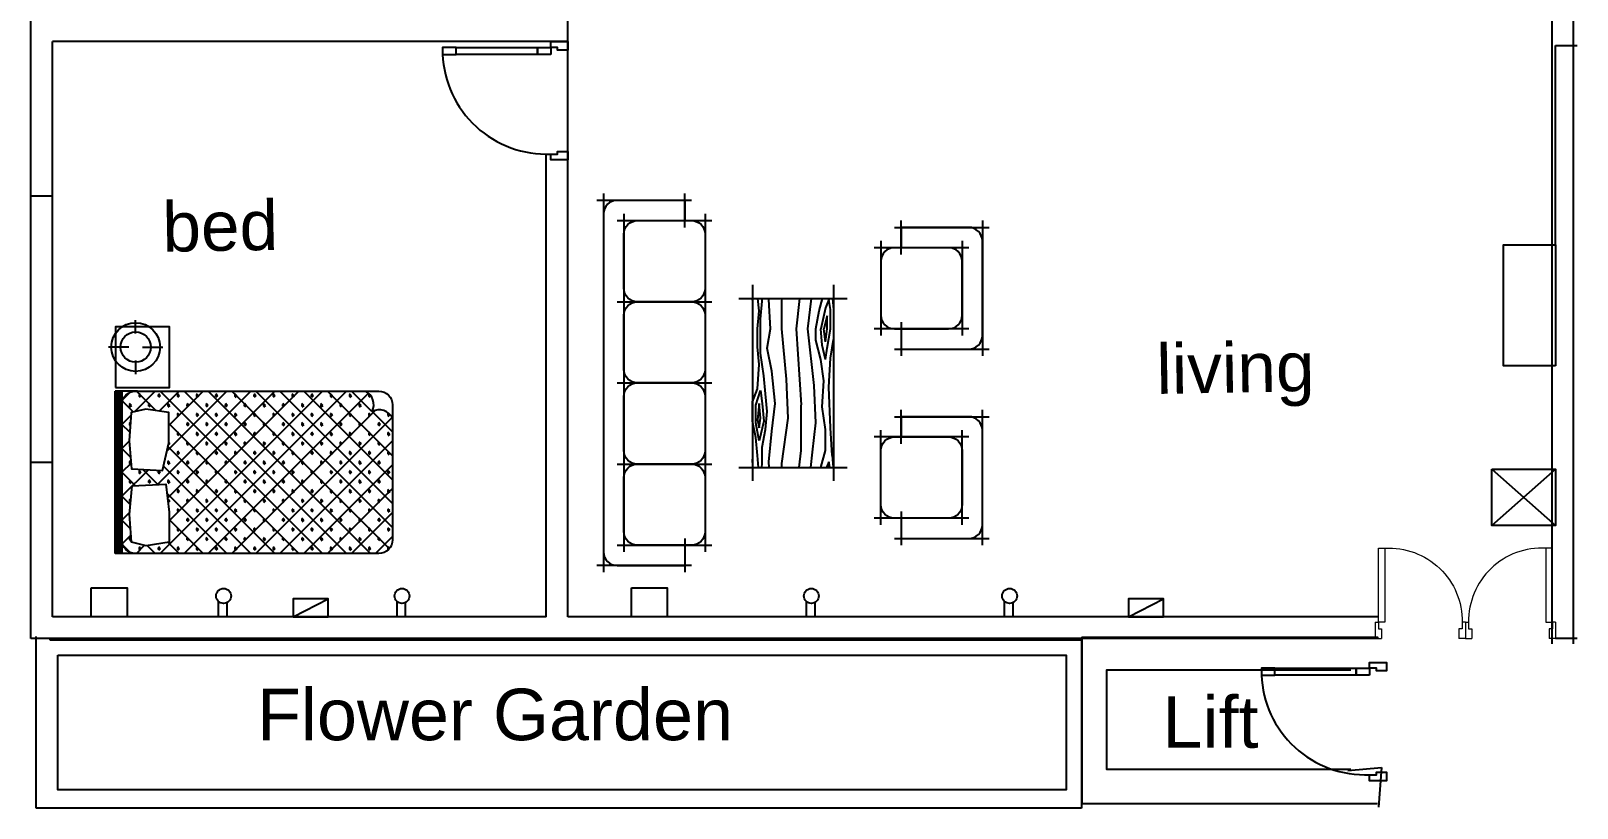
# Model space of a CAD drawing. Header units: inches. Extents: x 102 to 1923, y 81 to 561.
# Drawn here: x 102.2 to 462.2, y 87 to 268.1 of the extents above; entities that cross this region are included whole.
import ezdxf

# ---------------------------------------------------------------- set-up
doc = ezdxf.new("R2010")
doc.units = ezdxf.units.IN
doc.header["$MEASUREMENT"] = 0
for name, color, linetype in [('A-Door', 150, 'Continuous'), ('NOI THAT', 42, 'Continuous'), ('NOITHAT', 21, 'Continuous'), ('NT', 1, 'Continuous'), ('VATDUNG', 9, 'Continuous')]:
    doc.layers.add(name, color=color, linetype=linetype)
doc.layers.add('Plugin_AR', color=250, linetype='Continuous', lineweight=5)
doc.styles.get("Standard").update_dxf_attribs({"font": 'arial.ttf'})

# ---------------------------------------------------------------- blocks, each defined once
blk = doc.blocks.new('DOOR_28')
at = {"layer": 'Plugin_AR'}
for p, q in [((-11278.69, 15409.44), (-11278.69, 15407.44)), ((-11255.69, 15409.44), (-11278.69, 15409.44)), ((-11255.69, 15410.44), (-11250.69, 15410.44)), ((-11255.69, 15410.44), (-11255.69, 15409.44)), ((-11255.69, 15407.44), (-11255.69, 15409.44)), ((-11255.69, 15409.44), (-11253.69, 15409.44)), ((-11253.69, 15409.44), (-11253.69, 15408.44)), ((-11253.69, 15408.44), (-11250.69, 15408.44)), ((-11250.69, 15410.44), (-11250.69, 15408.44)), ((-11278.69, 15407.44), (-11255.69, 15407.44)), ((-11253.69, 15384.44), (-11250.69, 15384.44)), ((-11253.69, 15383.44), (-11253.69, 15384.44)), ((-11250.69, 15382.44), (-11250.69, 15384.44)), ((-11255.69, 15382.44), (-11255.69, 15383.44)), ((-11255.69, 15383.44), (-11253.69, 15383.44)), ((-11255.69, 15382.44), (-11250.69, 15382.44))]:
    blk.add_line(p, q, dxfattribs=at)
blk.add_arc((-11256.06, 15406.11), 22.67, 176.6172, 270.945, dxfattribs=at)
blk = doc.blocks.new('*X2')
at = {"color": 0}
for p, q in [((35733, 24225), (35725, 24142)), ((35748, 24144), (35760, 24216)), ((35748, 24000), (35748, 24144)), ((35760, 24216), (35784, 24156)), ((35784, 24156), (35820, 24000)), ((35832, 24132), (35806, 24225)), ((35856, 24000), (35832, 24132)), ((35916, 24000), (35888, 24225)), ((36000, 24000), (35973, 24225)), ((36108, 24204), (36105, 24225)), ((36108, 24000), (36108, 24204)), ((36192, 24000), (36204, 24216)), ((36204, 24216), (36203, 24225)), ((36252, 24204), (36252, 24225)), ((36264, 24072), (36252, 24204)), ((36276, 24132), (36285, 24225)), ((36288, 24000), (36276, 24132)), ((36325, 24211), (36324, 24225)), ((35772, 24000), (35772, 24096)), ((35772, 24096), (35796, 24000)), ((36264, 24000), (36264, 24072)), ((35748, 23784), (35725, 23922)), ((35772, 23856), (35748, 24000)), ((35784, 23904), (35772, 24000)), ((35784, 23904), (35796, 24000)), ((35808, 23880), (35820, 24000)), ((35820, 23772), (35856, 23916)), ((35856, 23916), (35856, 24000)), ((35868, 23580), (35916, 24000)), ((35963, 23437), (35999, 24001)), ((36072, 23628), (36108, 24000)), ((36216, 23856), (36192, 24000)), ((36264, 23820), (36264, 24000)), ((36288, 23868), (36288, 24000)), ((35760, 23568), (35748, 23784)), ((35784, 23772), (35772, 23856)), ((35784, 23772), (35808, 23880)), ((36180, 23688), (36216, 23856)), ((36240, 23652), (36264, 23820)), ((36276, 23736), (36288, 23868)), ((35796, 23616), (35820, 23772)), ((36156, 23448), (36180, 23688)), ((36288, 23556), (36276, 23736)), ((35748, 23268), (35760, 23568)), ((35808, 23424), (35796, 23616)), ((35856, 23304), (35868, 23580)), ((36060, 23340), (36072, 23628)), ((36228, 23520), (36240, 23652)), ((36324, 23460), (36288, 23556)), ((35964, 23100), (35964, 23436)), ((36180, 23244), (36156, 23448)), ((36216, 23388), (36228, 23520)), ((36252, 23448), (36240, 23316)), ((36264, 23544), (36252, 23448)), ((36300, 23436), (36264, 23544)), ((36264, 23340), (36276, 23448)), ((36276, 23448), (36288, 23328)), ((36300, 23304), (36300, 23436)), ((36324, 23316), (36324, 23460)), ((35784, 23256), (35808, 23424)), ((36108, 23004), (36060, 23340)), ((36228, 23256), (36216, 23388)), ((36276, 23268), (36264, 23340)), ((36288, 23328), (36276, 23268)), ((35736, 23064), (35748, 23268)), ((35784, 23100), (35784, 23256)), ((35880, 23088), (35856, 23304)), ((36204, 23016), (36180, 23244)), ((36252, 23124), (36228, 23256)), ((36240, 23316), (36276, 23172)), ((36276, 23172), (36300, 23304)), ((36300, 23196), (36324, 23316)), ((35820, 22975), (35784, 23100)), ((35979, 22975), (35964, 23100)), ((36252, 23004), (36252, 23124)), ((36288, 23064), (36300, 23196)), ((35736, 23064), (35728, 22975)), ((35753, 22975), (35760, 23016)), ((35760, 23016), (35776, 22975)), ((35894, 22975), (35880, 23088)), ((36108, 22975), (36108, 23004)), ((36202, 22975), (36204, 23016)), ((36255, 22975), (36252, 23004)), ((36280, 22975), (36288, 23064)), ((36324, 23028), (36325, 23036)), ((36325, 23011), (36324, 23028))]:
    blk.add_line(p, q, dxfattribs=at)
blk = doc.blocks.new('A$C73B84ABE')
at = {"layer": 'VATDUNG'}
for points in [[(50, 2200), (50, 2900)], [(2750, 2200), (2750, 2900)], [(0, 2850), (2800, 2850)], [(200, 2750), (200, 2050)], [(800, 2750), (800, 2050)], [(1400, 2750), (1400, 2050)], [(1400, 2750), (1400, 2050)], [(2000, 2750), (2000, 2050)], [(2000, 2750), (2000, 2050)], [(2600, 2750), (2600, 2050)], [(150, 2700), (850, 2700)], [(750, 2700), (1450, 2700)], [(1350, 2700), (2050, 2700)], [(1950, 2700), (2650, 2700)], [(2550, 2700), (2650, 2700)], [(250, 2250), (0, 2250)], [(50, 2250), (200, 2250)], [(2550, 2250), (2800, 2250)], [(2600, 2250), (2750, 2250)], [(150, 2100), (850, 2100)], [(750, 2100), (1450, 2100)], [(1350, 2100), (2050, 2100)], [(1950, 2100), (2650, 2100)], [(775, 1850), (775, 1050)], [(2025, 1850), (2025, 1050)], [(675, 1750), (2125, 1750)], [(675, 1150), (2125, 1150)], [(400, 150), (400, 850)], [(1000, 150), (1000, 850)], [(1800, 150), (1800, 850)], [(2400, 150), (2400, 850)], [(250, 700), (250, 0)], [(350, 800), (1050, 800)], [(1150, 700), (1150, 0)], [(1650, 700), (1650, 0)], [(2450, 800), (1750, 800)], [(2550, 700), (2550, 0)], [(450, 650), (200, 650)], [(250, 650), (400, 650)], [(950, 650), (1200, 650)], [(1000, 650), (1150, 650)], [(1850, 650), (1600, 650)], [(1650, 650), (1800, 650)], [(2350, 650), (2600, 650)], [(2400, 650), (2550, 650)], [(350, 200), (1050, 200)], [(2450, 200), (1750, 200)], [(200, 50), (1200, 50)], [(2600, 50), (1600, 50)]]:
    blk.add_lwpolyline(points, dxfattribs=at)
for points in [[(50, 2250), (50, 2750, -0.414214), (150, 2850), (2650, 2850, -0.414214), (2750, 2750), (2750, 2250, -0.506261)], [(1150, 650), (1150, 150, -0.414214), (1050, 50), (350, 50, -0.414214), (250, 150), (250, 650)], [(2550, 650), (2550, 150, -0.414214), (2450, 50), (1750, 50, -0.414214), (1650, 150), (1650, 650)]]:
    blk.add_lwpolyline(points, format="xyb", dxfattribs=at)
for points in [[(200, 2600), (200, 2200, 0.414214), (300, 2100), (700, 2100, 0.414214), (800, 2200), (800, 2600, 0.414214), (700, 2700), (300, 2700, 0.414214)], [(800, 2600), (800, 2200, 0.414214), (900, 2100), (1300, 2100, 0.414214), (1400, 2200), (1400, 2600, 0.414214), (1300, 2700), (900, 2700, 0.414214)], [(1400, 2600), (1400, 2200, 0.414214), (1500, 2100), (1900, 2100, 0.414214), (2000, 2200), (2000, 2600, 0.414214), (1900, 2700), (1500, 2700, 0.414214)], [(2000, 2600), (2000, 2200, 0.414214), (2100, 2100), (2500, 2100, 0.414214), (2600, 2200), (2600, 2600, 0.414214), (2500, 2700), (2100, 2700, 0.414214)], [(400, 300), (400, 700, -0.414214), (500, 800), (900, 800, -0.414214), (1000, 700), (1000, 300, -0.414214), (900, 200), (500, 200, -0.414214)], [(2400, 300), (2400, 700, 0.414214), (2300, 800), (1900, 800, 0.414214), (1800, 700), (1800, 300, 0.414214), (1900, 200), (2300, 200, 0.414214)]]:
    blk.add_lwpolyline(points, format="xyb", close=True, dxfattribs=at)
at = {"layer": 'VATDUNG', "rotation": 90}
blk.add_blockref('*X2', (25000, -34575), dxfattribs=at)
blk = doc.blocks.new('*X8')
at = {"color": 0}
for p, q in [((-424, 0), (-424, 0)), ((-424, 0), (-424, 0)), ((-141, 0), (-141, 0)), ((-495, -71), (-508, -57)), ((-495, -71), (-495, -52)), ((-495, -71), (-482, -57)), ((-363, -61), (-367, -57)), ((-354, -60), (-354, -52)), ((-342, -59), (-340, -57)), ((-283, 0), (-283, 0)), ((-283, 0), (-283, 0)), ((-218, -65), (-225, -57)), ((-212, -66), (-212, -52)), ((-208, -66), (-199, -57)), ((-71, -71), (-84, -57)), ((-71, -71), (-71, -52)), ((-71, -71), (-57, -57)), ((68, -68), (57, -57)), ((71, -68), (71, -52)), ((74, -68), (84, -57)), ((212, -55), (212, -52)), ((283, 0), (283, 0)), ((344, -61), (340, -57)), ((354, -62), (354, -52)), ((362, -63), (367, -57)), ((424, 0), (424, 0)), ((495, -71), (482, -57)), ((495, -71), (495, -52)), ((495, -71), (508, -57)), ((-566, -141), (-579, -128)), ((-566, -141), (-566, -123)), ((-566, -141), (-552, -128)), ((-71, -212), (-84, -199)), ((-71, -212), (-71, -193)), ((-71, -212), (-57, -199)), ((0, -141), (-13, -128)), ((0, -141), (0, -123)), ((0, -141), (13, -128)), ((495, -212), (482, -199)), ((495, -212), (495, -193)), ((495, -212), (508, -199)), ((566, -141), (552, -128)), ((566, -141), (566, -123)), ((566, -141), (579, -128)), ((-566, -283), (-579, -270)), ((-566, -283), (-566, -264)), ((-566, -283), (-552, -270)), ((-212, -354), (-224, -342)), ((-212, -354), (-212, -340)), ((-212, -354), (-199, -340)), ((-71, -354), (-84, -340)), ((-71, -354), (-71, -335)), ((-71, -354), (-57, -340)), ((0, -283), (-13, -270)), ((0, -283), (0, -264)), ((0, -283), (13, -270)), ((71, -354), (57, -340)), ((71, -354), (71, -335)), ((71, -354), (84, -340)), ((212, -354), (200, -342)), ((495, -354), (482, -340)), ((495, -354), (495, -335)), ((495, -354), (508, -340)), ((566, -283), (552, -270)), ((566, -283), (566, -264)), ((566, -283), (579, -270)), ((-566, -424), (-579, -411)), ((-566, -424), (-566, -406)), ((-566, -424), (-552, -411)), ((-495, -354), (-499, -350)), ((-495, -354), (-495, -350)), ((-495, -354), (-491, -350)), ((-424, -424), (-438, -411)), ((-424, -424), (-424, -406)), ((-424, -424), (-411, -411)), ((-354, -354), (-358, -350)), ((-354, -354), (-354, -350)), ((-354, -354), (-350, -350)), ((-283, -424), (-296, -411)), ((-283, -424), (-283, -406)), ((-283, -424), (-270, -411)), ((-141, -424), (-155, -411)), ((-141, -424), (-141, -406)), ((-141, -424), (-128, -411)), ((0, -424), (-13, -411)), ((0, -424), (0, -406)), ((0, -424), (13, -411)), ((141, -424), (128, -411)), ((141, -424), (141, -406)), ((141, -424), (155, -411)), ((212, -354), (212, -344)), ((212, -354), (220, -346)), ((283, -424), (270, -411)), ((283, -424), (283, -406)), ((283, -424), (296, -411)), ((354, -354), (346, -346)), ((354, -354), (354, -346)), ((354, -354), (361, -346)), ((424, -424), (411, -411)), ((424, -424), (424, -406)), ((424, -424), (438, -411)), ((566, -424), (552, -411)), ((566, -424), (566, -406)), ((566, -424), (579, -411)), ((-566, -566), (-579, -552)), ((-566, -566), (-566, -547)), ((-566, -566), (-552, -552)), ((-495, -495), (-508, -482)), ((-495, -495), (-495, -476)), ((-495, -495), (-482, -482)), ((-424, -566), (-438, -552)), ((-424, -566), (-424, -547)), ((-424, -566), (-411, -552)), ((-354, -495), (-367, -482)), ((-354, -495), (-354, -476)), ((-354, -495), (-340, -482)), ((-283, -566), (-296, -552)), ((-283, -566), (-283, -547)), ((-283, -566), (-270, -552)), ((-212, -495), (-225, -482)), ((-212, -495), (-212, -476)), ((-212, -495), (-199, -482)), ((-141, -566), (-155, -552)), ((-141, -566), (-141, -547)), ((-141, -566), (-128, -552)), ((-71, -495), (-84, -482)), ((-71, -495), (-71, -476)), ((-71, -495), (-57, -482)), ((0, -566), (-13, -552)), ((0, -566), (0, -547)), ((0, -566), (13, -552)), ((71, -495), (57, -482)), ((71, -495), (71, -476)), ((71, -495), (84, -482)), ((141, -566), (128, -552)), ((141, -566), (141, -547)), ((141, -566), (155, -552)), ((212, -495), (199, -482)), ((212, -495), (212, -476)), ((212, -495), (225, -482)), ((283, -566), (270, -552)), ((283, -566), (283, -547)), ((283, -566), (296, -552)), ((354, -495), (340, -482)), ((354, -495), (354, -476)), ((354, -495), (367, -482)), ((424, -566), (411, -552)), ((424, -566), (424, -547)), ((424, -566), (438, -552)), ((495, -495), (482, -482)), ((495, -495), (495, -476)), ((495, -495), (508, -482)), ((566, -566), (552, -552)), ((566, -566), (566, -547)), ((566, -566), (579, -552)), ((-495, -636), (-508, -623)), ((-495, -636), (-495, -618)), ((-495, -636), (-482, -623)), ((-354, -636), (-367, -623)), ((-354, -636), (-354, -618)), ((-354, -636), (-340, -623)), ((-212, -636), (-225, -623)), ((-212, -636), (-212, -618)), ((-212, -636), (-199, -623)), ((-71, -636), (-84, -623)), ((-71, -636), (-71, -618)), ((-71, -636), (-57, -623)), ((71, -636), (57, -623)), ((71, -636), (71, -618)), ((71, -636), (84, -623)), ((212, -636), (199, -623)), ((212, -636), (212, -618)), ((212, -636), (225, -623)), ((354, -636), (340, -623)), ((354, -636), (354, -618)), ((354, -636), (367, -623)), ((495, -636), (482, -623)), ((495, -636), (495, -618)), ((495, -636), (508, -623)), ((-566, -707), (-579, -694)), ((-566, -707), (-566, -688)), ((-566, -707), (-552, -694)), ((-495, -778), (-508, -765)), ((-495, -778), (-495, -759)), ((-495, -778), (-482, -765)), ((-424, -707), (-438, -694)), ((-424, -707), (-424, -688)), ((-424, -707), (-411, -694)), ((-354, -778), (-367, -765)), ((-354, -778), (-354, -759)), ((-354, -778), (-340, -765)), ((-283, -707), (-296, -694)), ((-283, -707), (-283, -688)), ((-283, -707), (-270, -694)), ((-212, -778), (-225, -765)), ((-212, -778), (-212, -759)), ((-212, -778), (-199, -765)), ((-141, -707), (-155, -694)), ((-141, -707), (-141, -688)), ((-141, -707), (-128, -694)), ((-71, -778), (-84, -765)), ((-71, -778), (-71, -759)), ((-71, -778), (-57, -765)), ((0, -707), (-13, -694)), ((0, -707), (0, -688)), ((0, -707), (13, -694)), ((71, -778), (57, -765)), ((71, -778), (71, -759)), ((71, -778), (84, -765)), ((141, -707), (128, -694)), ((141, -707), (141, -688)), ((141, -707), (155, -694)), ((212, -778), (199, -765)), ((212, -778), (212, -759)), ((212, -778), (225, -765)), ((283, -707), (270, -694)), ((283, -707), (283, -688)), ((283, -707), (296, -694)), ((354, -778), (340, -765)), ((354, -778), (354, -759)), ((354, -778), (367, -765)), ((424, -707), (411, -694)), ((424, -707), (424, -688)), ((424, -707), (438, -694)), ((495, -778), (482, -765)), ((495, -778), (495, -759)), ((495, -778), (508, -765)), ((566, -707), (552, -694)), ((566, -707), (566, -688)), ((566, -707), (579, -694)), ((-566, -849), (-579, -835)), ((-566, -849), (-566, -830)), ((-566, -849), (-552, -835)), ((-495, -919), (-508, -906)), ((-495, -919), (-495, -900)), ((-495, -919), (-482, -906)), ((-424, -849), (-438, -835)), ((-424, -849), (-424, -830)), ((-424, -849), (-411, -835)), ((-354, -919), (-367, -906)), ((-354, -919), (-354, -900)), ((-354, -919), (-340, -906)), ((-283, -849), (-296, -835)), ((-283, -849), (-283, -830)), ((-283, -849), (-270, -835)), ((-212, -919), (-225, -906)), ((-212, -919), (-212, -900)), ((-212, -919), (-199, -906)), ((-141, -849), (-155, -835)), ((-141, -849), (-141, -830)), ((-141, -849), (-128, -835)), ((-71, -919), (-84, -906)), ((-71, -919), (-71, -900)), ((-71, -919), (-57, -906)), ((0, -849), (-13, -835)), ((0, -849), (0, -830)), ((0, -849), (13, -835)), ((71, -919), (57, -906)), ((71, -919), (71, -900)), ((71, -919), (84, -906)), ((141, -849), (128, -835)), ((141, -849), (141, -830)), ((141, -849), (155, -835)), ((212, -919), (199, -906)), ((212, -919), (212, -900)), ((212, -919), (225, -906)), ((283, -849), (270, -835)), ((283, -849), (283, -830)), ((283, -849), (296, -835)), ((354, -919), (340, -906)), ((354, -919), (354, -900)), ((354, -919), (367, -906)), ((424, -849), (411, -835)), ((424, -849), (424, -830)), ((424, -849), (438, -835)), ((495, -919), (482, -906)), ((495, -919), (495, -900)), ((495, -919), (508, -906)), ((566, -849), (552, -835)), ((566, -849), (566, -830)), ((566, -849), (579, -835)), ((-566, -990), (-579, -977)), ((-566, -990), (-566, -971)), ((-566, -990), (-552, -977)), ((-424, -990), (-438, -977)), ((-424, -990), (-424, -971)), ((-424, -990), (-411, -977)), ((-283, -990), (-296, -977)), ((-283, -990), (-283, -971)), ((-283, -990), (-270, -977)), ((-141, -990), (-155, -977)), ((-141, -990), (-141, -971)), ((-141, -990), (-128, -977)), ((0, -990), (-13, -977)), ((0, -990), (0, -971)), ((0, -990), (13, -977)), ((141, -990), (128, -977)), ((141, -990), (141, -971)), ((141, -990), (155, -977)), ((283, -990), (270, -977)), ((283, -990), (283, -971)), ((283, -990), (296, -977)), ((424, -990), (411, -977)), ((424, -990), (424, -971)), ((424, -990), (438, -977)), ((566, -990), (552, -977)), ((566, -990), (566, -971)), ((566, -990), (579, -977)), ((-566, -1131), (-579, -1118)), ((-566, -1131), (-566, -1113)), ((-566, -1131), (-552, -1118)), ((-495, -1061), (-508, -1047)), ((-495, -1061), (-495, -1042)), ((-495, -1061), (-482, -1047)), ((-424, -1131), (-438, -1118)), ((-424, -1131), (-424, -1113)), ((-424, -1131), (-411, -1118)), ((-354, -1061), (-367, -1047)), ((-354, -1061), (-354, -1042)), ((-354, -1061), (-340, -1047)), ((-283, -1131), (-296, -1118)), ((-283, -1131), (-283, -1113)), ((-283, -1131), (-270, -1118)), ((-212, -1061), (-225, -1047)), ((-212, -1061), (-212, -1042)), ((-212, -1061), (-199, -1047)), ((-141, -1131), (-155, -1118)), ((-141, -1131), (-141, -1113)), ((-141, -1131), (-128, -1118)), ((-71, -1061), (-84, -1047)), ((-71, -1061), (-71, -1042)), ((-71, -1061), (-57, -1047)), ((0, -1131), (-13, -1118)), ((0, -1131), (0, -1113)), ((0, -1131), (13, -1118)), ((71, -1061), (57, -1047)), ((71, -1061), (71, -1042)), ((71, -1061), (84, -1047)), ((141, -1131), (128, -1118)), ((141, -1131), (141, -1113)), ((141, -1131), (155, -1118)), ((212, -1061), (199, -1047)), ((212, -1061), (212, -1042)), ((212, -1061), (225, -1047)), ((283, -1131), (270, -1118)), ((283, -1131), (283, -1113)), ((283, -1131), (296, -1118)), ((354, -1061), (340, -1047)), ((354, -1061), (354, -1042)), ((354, -1061), (367, -1047)), ((424, -1131), (411, -1118)), ((424, -1131), (424, -1113)), ((424, -1131), (438, -1118)), ((495, -1061), (482, -1047)), ((495, -1061), (495, -1042)), ((495, -1061), (508, -1047)), ((566, -1131), (552, -1118)), ((566, -1131), (566, -1113)), ((566, -1131), (579, -1118)), ((-566, -1273), (-566, -1254)), ((-495, -1202), (-508, -1189)), ((-495, -1202), (-495, -1183)), ((-495, -1202), (-482, -1189)), ((-424, -1273), (-424, -1254)), ((-354, -1202), (-367, -1189)), ((-354, -1202), (-354, -1183)), ((-354, -1202), (-340, -1189)), ((-283, -1273), (-283, -1254)), ((-212, -1202), (-225, -1189)), ((-212, -1202), (-212, -1183)), ((-212, -1202), (-199, -1189)), ((-141, -1273), (-141, -1254)), ((-71, -1202), (-84, -1189)), ((-71, -1202), (-71, -1183)), ((-71, -1202), (-57, -1189)), ((0, -1273), (0, -1254)), ((71, -1202), (57, -1189)), ((71, -1202), (71, -1183)), ((71, -1202), (84, -1189)), ((141, -1273), (141, -1254)), ((212, -1202), (199, -1189)), ((212, -1202), (212, -1183)), ((212, -1202), (225, -1189)), ((283, -1273), (283, -1254)), ((354, -1202), (340, -1189)), ((354, -1202), (354, -1183)), ((354, -1202), (367, -1189)), ((424, -1273), (424, -1254)), ((495, -1202), (482, -1189)), ((495, -1202), (495, -1183)), ((495, -1202), (508, -1189)), ((566, -1273), (566, -1254)), ((-566, -1273), (-579, -1260)), ((-566, -1273), (-552, -1260)), ((-495, -1344), (-508, -1330)), ((-495, -1344), (-495, -1325)), ((-495, -1344), (-482, -1330)), ((-424, -1273), (-438, -1260)), ((-424, -1273), (-411, -1260)), ((-354, -1344), (-367, -1330)), ((-354, -1344), (-354, -1325)), ((-354, -1344), (-340, -1330)), ((-283, -1273), (-296, -1260)), ((-283, -1273), (-270, -1260)), ((-212, -1344), (-225, -1330)), ((-212, -1344), (-212, -1325)), ((-212, -1344), (-199, -1330)), ((-141, -1273), (-155, -1260)), ((-141, -1273), (-128, -1260)), ((-71, -1344), (-84, -1330)), ((-71, -1344), (-71, -1325)), ((-71, -1344), (-57, -1330)), ((0, -1273), (-13, -1260)), ((0, -1273), (13, -1260)), ((71, -1344), (57, -1330)), ((71, -1344), (71, -1325)), ((71, -1344), (84, -1330)), ((141, -1273), (128, -1260)), ((141, -1273), (155, -1260)), ((212, -1344), (199, -1330)), ((212, -1344), (212, -1325)), ((212, -1344), (225, -1330)), ((283, -1273), (270, -1260)), ((283, -1273), (296, -1260)), ((354, -1344), (340, -1330)), ((354, -1344), (354, -1325)), ((354, -1344), (367, -1330)), ((424, -1273), (411, -1260)), ((424, -1273), (438, -1260)), ((495, -1344), (482, -1330)), ((495, -1344), (495, -1325)), ((495, -1344), (508, -1330)), ((566, -1273), (552, -1260)), ((566, -1273), (579, -1260)), ((-566, -1414), (-579, -1401)), ((-566, -1414), (-566, -1395)), ((-566, -1414), (-552, -1401)), ((-495, -1485), (-508, -1472)), ((-495, -1485), (-495, -1466)), ((-495, -1485), (-482, -1472)), ((-424, -1414), (-438, -1401)), ((-424, -1414), (-424, -1395)), ((-424, -1414), (-411, -1401)), ((-354, -1485), (-367, -1472)), ((-354, -1485), (-354, -1466)), ((-354, -1485), (-340, -1472)), ((-283, -1414), (-296, -1401)), ((-283, -1414), (-283, -1395)), ((-283, -1414), (-270, -1401)), ((-212, -1485), (-225, -1472)), ((-212, -1485), (-212, -1466)), ((-212, -1485), (-199, -1472)), ((-141, -1414), (-155, -1401)), ((-141, -1414), (-141, -1395)), ((-141, -1414), (-128, -1401)), ((-71, -1485), (-84, -1472)), ((-71, -1485), (-71, -1466)), ((-71, -1485), (-57, -1472)), ((0, -1414), (-13, -1401)), ((0, -1414), (0, -1395)), ((0, -1414), (13, -1401)), ((71, -1485), (57, -1472)), ((71, -1485), (71, -1466)), ((71, -1485), (84, -1472)), ((141, -1414), (128, -1401)), ((141, -1414), (141, -1395)), ((141, -1414), (155, -1401)), ((212, -1485), (199, -1472)), ((212, -1485), (212, -1466)), ((212, -1485), (225, -1472)), ((283, -1414), (270, -1401)), ((283, -1414), (283, -1395)), ((283, -1414), (296, -1401)), ((354, -1485), (340, -1472)), ((354, -1485), (354, -1466)), ((354, -1485), (367, -1472)), ((424, -1414), (411, -1401)), ((424, -1414), (424, -1395)), ((424, -1414), (438, -1401)), ((495, -1485), (482, -1472)), ((495, -1485), (495, -1466)), ((495, -1485), (508, -1472)), ((566, -1414), (552, -1401)), ((566, -1414), (566, -1395)), ((566, -1414), (579, -1401)), ((-566, -1556), (-579, -1542)), ((-566, -1556), (-566, -1537)), ((-566, -1556), (-552, -1542)), ((-424, -1556), (-438, -1542)), ((-424, -1556), (-424, -1537)), ((-424, -1556), (-411, -1542)), ((-283, -1556), (-296, -1542)), ((-283, -1556), (-283, -1537)), ((-283, -1556), (-270, -1542)), ((-141, -1556), (-155, -1542)), ((-141, -1556), (-141, -1537)), ((-141, -1556), (-128, -1542)), ((0, -1556), (-13, -1542)), ((0, -1556), (0, -1537)), ((0, -1556), (13, -1542)), ((141, -1556), (128, -1542)), ((141, -1556), (141, -1537)), ((141, -1556), (155, -1542)), ((283, -1556), (270, -1542)), ((283, -1556), (283, -1537)), ((283, -1556), (296, -1542)), ((424, -1556), (411, -1542)), ((424, -1556), (424, -1537)), ((424, -1556), (438, -1542)), ((566, -1556), (552, -1542)), ((566, -1556), (566, -1537)), ((566, -1556), (579, -1542)), ((-566, -1697), (-579, -1684)), ((-566, -1697), (-566, -1678)), ((-566, -1697), (-552, -1684)), ((-495, -1626), (-508, -1613)), ((-495, -1626), (-495, -1608)), ((-495, -1626), (-482, -1613)), ((-424, -1697), (-438, -1684)), ((-424, -1697), (-424, -1678)), ((-424, -1697), (-411, -1684)), ((-354, -1626), (-367, -1613)), ((-354, -1626), (-354, -1608)), ((-354, -1626), (-340, -1613)), ((-283, -1697), (-296, -1684)), ((-283, -1697), (-283, -1678)), ((-283, -1697), (-270, -1684)), ((-212, -1626), (-225, -1613)), ((-212, -1626), (-212, -1608)), ((-212, -1626), (-199, -1613)), ((-141, -1697), (-155, -1684)), ((-141, -1697), (-141, -1678)), ((-141, -1697), (-128, -1684)), ((-71, -1626), (-84, -1613)), ((-71, -1626), (-71, -1608)), ((-71, -1626), (-57, -1613)), ((0, -1697), (-13, -1684)), ((0, -1697), (0, -1678)), ((0, -1697), (13, -1684)), ((71, -1626), (57, -1613)), ((71, -1626), (71, -1608)), ((71, -1626), (84, -1613)), ((141, -1697), (128, -1684)), ((141, -1697), (141, -1678)), ((141, -1697), (155, -1684)), ((212, -1626), (199, -1613)), ((212, -1626), (212, -1608)), ((212, -1626), (225, -1613)), ((283, -1697), (270, -1684)), ((283, -1697), (283, -1678)), ((283, -1697), (296, -1684)), ((354, -1626), (340, -1613)), ((354, -1626), (354, -1608)), ((354, -1626), (367, -1613)), ((424, -1697), (411, -1684)), ((424, -1697), (424, -1678)), ((424, -1697), (438, -1684)), ((495, -1626), (482, -1613)), ((495, -1626), (495, -1608)), ((495, -1626), (508, -1613)), ((566, -1697), (552, -1684)), ((566, -1697), (566, -1678)), ((566, -1697), (579, -1684)), ((-566, -1838), (-579, -1825)), ((-566, -1838), (-566, -1820)), ((-566, -1838), (-552, -1825)), ((-495, -1768), (-508, -1755)), ((-495, -1768), (-495, -1749)), ((-495, -1768), (-482, -1755)), ((-424, -1838), (-438, -1825)), ((-424, -1838), (-424, -1820)), ((-424, -1838), (-411, -1825)), ((-354, -1768), (-367, -1755)), ((-354, -1768), (-354, -1749)), ((-354, -1768), (-340, -1755)), ((-283, -1838), (-296, -1825)), ((-283, -1838), (-283, -1820)), ((-283, -1838), (-270, -1825)), ((-212, -1768), (-225, -1755)), ((-212, -1768), (-212, -1749)), ((-212, -1768), (-199, -1755)), ((-141, -1838), (-155, -1825)), ((-141, -1838), (-141, -1820)), ((-141, -1838), (-128, -1825)), ((-71, -1768), (-84, -1755)), ((-71, -1768), (-71, -1749)), ((-71, -1768), (-57, -1755)), ((0, -1838), (-13, -1825)), ((0, -1838), (0, -1820)), ((0, -1838), (13, -1825)), ((71, -1768), (57, -1755)), ((71, -1768), (71, -1749)), ((71, -1768), (84, -1755)), ((141, -1838), (128, -1825)), ((141, -1838), (141, -1820)), ((141, -1838), (155, -1825)), ((212, -1768), (199, -1755)), ((212, -1768), (212, -1749)), ((212, -1768), (225, -1755)), ((283, -1838), (270, -1825)), ((283, -1838), (283, -1820)), ((283, -1838), (296, -1825)), ((354, -1768), (340, -1755)), ((354, -1768), (354, -1749)), ((354, -1768), (367, -1755)), ((424, -1838), (411, -1825)), ((424, -1838), (424, -1820)), ((424, -1838), (438, -1825)), ((495, -1768), (482, -1755)), ((495, -1768), (495, -1749)), ((495, -1768), (508, -1755)), ((566, -1838), (552, -1825)), ((566, -1838), (566, -1820)), ((566, -1838), (579, -1825)), ((-495, -1909), (-508, -1896)), ((-495, -1909), (-495, -1890)), ((-495, -1909), (-482, -1896)), ((-354, -1909), (-367, -1896)), ((-354, -1909), (-354, -1890)), ((-354, -1909), (-340, -1896)), ((-212, -1909), (-225, -1896)), ((-212, -1909), (-212, -1890)), ((-212, -1909), (-199, -1896)), ((-71, -1909), (-84, -1896)), ((-71, -1909), (-71, -1890)), ((-71, -1909), (-57, -1896)), ((71, -1909), (57, -1896)), ((71, -1909), (71, -1890)), ((71, -1909), (84, -1896)), ((212, -1909), (199, -1896)), ((212, -1909), (212, -1890)), ((212, -1909), (225, -1896)), ((354, -1909), (340, -1896)), ((354, -1909), (354, -1890)), ((354, -1909), (367, -1896)), ((-566, -1975), (-566, -1961)), ((-563, -1977), (-552, -1967)), ((-424, -1980), (-438, -1967)), ((-424, -1980), (-424, -1961)), ((-424, -1980), (-411, -1967)), ((-283, -1980), (-296, -1967)), ((-283, -1980), (-283, -1961)), ((-283, -1980), (-270, -1967)), ((-141, -1980), (-155, -1967)), ((-141, -1980), (-141, -1961)), ((-141, -1980), (-128, -1967)), ((0, -1980), (-13, -1967)), ((0, -1980), (0, -1961)), ((0, -1980), (13, -1967)), ((141, -1980), (128, -1967)), ((141, -1980), (141, -1961)), ((141, -1980), (155, -1967)), ((283, -1980), (270, -1967)), ((283, -1980), (283, -1961)), ((283, -1980), (296, -1967)), ((424, -1980), (411, -1967)), ((424, -1980), (424, -1961)), ((424, -1980), (438, -1967))]:
    blk.add_line(p, q, dxfattribs=at)
blk = doc.blocks.new('*X7')
at = {"color": 0}
for p, q in [((-541, -166), (-600, -107)), ((-593, -62), (-538, -7)), ((-462, -68), (-527, -4)), ((-419, -65), (-354, 0)), ((-295, -58), (-354, 0)), ((-240, -63), (-177, 0)), ((19, -196), (-177, 0)), ((-100, -100), (0, 0)), ((68, -68), (0, 0)), ((113, -64), (177, 0)), ((230, -53), (177, 0)), ((296, -58), (354, 0)), ((420, -67), (354, 0)), ((445, -85), (527, -4)), ((600, -246), (448, -94)), ((457, -251), (600, -107)), ((593, -62), (538, -7)), ((-600, -246), (-543, -189)), ((-92, -269), (21, -156)), ((-600, -1484), (600, -284)), ((600, -1484), (-600, -284)), ((-600, -954), (46, -308)), ((-600, -777), (-157, -334)), ((-600, -1130), (191, -340)), ((-600, -423), (-518, -342)), ((600, -1130), (-192, -338)), ((600, -954), (-92, -261)), ((600, -777), (155, -332)), ((600, -423), (453, -276)), ((-600, -1307), (361, -346)), ((-600, -600), (-350, -350)), ((600, -1307), (-358, -350)), ((600, -600), (346, -346)), ((-600, -1661), (600, -461)), ((600, -1661), (-600, -461)), ((-600, -1837), (600, -637)), ((585, -1823), (-600, -637)), ((458, -1873), (-600, -814)), ((-563, -1977), (600, -814)), ((406, -1997), (-600, -991)), ((-409, -2000), (600, -991)), ((232, -2000), (-600, -1168)), ((-232, -2000), (600, -1168)), ((55, -2000), (-600, -1345)), ((-55, -2000), (600, -1345)), ((-121, -2000), (-600, -1521)), ((121, -2000), (600, -1521)), ((-298, -2000), (-600, -1698)), ((298, -2000), (600, -1698)), ((-475, -2000), (-600, -1875))]:
    blk.add_line(p, q, dxfattribs=at)
blk = doc.blocks.new('*X9')
at = {"color": 0}
for p, q in [((-587.5, 0), (-587.5, 50)), ((-575, 0), (-575, 50)), ((-562.5, 0), (-562.5, 50)), ((-550, 0), (-550, 50)), ((-537.5, 0), (-537.5, 50)), ((-525, 0), (-525, 50)), ((-512.5, 0), (-512.5, 50)), ((-500, 0), (-500, 50)), ((-487.5, 0), (-487.5, 50)), ((-475, 0), (-475, 50)), ((-462.5, 0), (-462.5, 50)), ((-450, 0), (-450, 50)), ((-437.5, 0), (-437.5, 50)), ((-425, 0), (-425, 50)), ((-412.5, 0), (-412.5, 50)), ((-400, 0), (-400, 50)), ((-387.5, 0), (-387.5, 50)), ((-375, 0), (-375, 50)), ((-362.5, 0), (-362.5, 50)), ((-350, 0), (-350, 50)), ((-337.5, 0), (-337.5, 50)), ((-325, 0), (-325, 50)), ((-312.5, 0), (-312.5, 50)), ((-300, 0), (-300, 50)), ((-287.5, 0), (-287.5, 50)), ((-275, 0), (-275, 50)), ((-262.5, 0), (-262.5, 50)), ((-250, 0), (-250, 50)), ((-237.5, 0), (-237.5, 50)), ((-225, 0), (-225, 50)), ((-212.5, 0), (-212.5, 50)), ((-200, 0), (-200, 50)), ((-187.5, 0), (-187.5, 50)), ((-175, 0), (-175, 50)), ((-162.5, 0), (-162.5, 50)), ((-150, 0), (-150, 50)), ((-137.5, 0), (-137.5, 50)), ((-125, 0), (-125, 50)), ((-112.5, 0), (-112.5, 50)), ((-100, 0), (-100, 50)), ((-87.5, 0), (-87.5, 50)), ((-75, 0), (-75, 50)), ((-62.5, 0), (-62.5, 50)), ((-50, 0), (-50, 50)), ((-37.5, 0), (-37.5, 50)), ((-25, 0), (-25, 50)), ((-12.5, 0), (-12.5, 50)), ((0, 0), (0, 50)), ((12.5, 0), (12.5, 50)), ((25, 0), (25, 50)), ((37.5, 0), (37.5, 50)), ((50, 0), (50, 50)), ((62.5, 0), (62.5, 50)), ((75, 0), (75, 50)), ((87.5, 0), (87.5, 50)), ((100, 0), (100, 50)), ((112.5, 0), (112.5, 50)), ((125, 0), (125, 50)), ((137.5, 0), (137.5, 50)), ((150, 0), (150, 50)), ((162.5, 0), (162.5, 50)), ((175, 0), (175, 50)), ((187.5, 0), (187.5, 50)), ((200, 0), (200, 50)), ((212.5, 0), (212.5, 50)), ((225, 0), (225, 50)), ((237.5, 0), (237.5, 50)), ((250, 0), (250, 50)), ((262.5, 0), (262.5, 50)), ((275, 0), (275, 50)), ((287.5, 0), (287.5, 50)), ((300, 0), (300, 50)), ((312.5, 0), (312.5, 50)), ((325, 0), (325, 50)), ((337.5, 0), (337.5, 50)), ((350, 0), (350, 50)), ((362.5, 0), (362.5, 50)), ((375, 0), (375, 50)), ((387.5, 0), (387.5, 50)), ((400, 0), (400, 50)), ((412.5, 0), (412.5, 50)), ((425, 0), (425, 50)), ((437.5, 0), (437.5, 50)), ((450, 0), (450, 50)), ((462.5, 0), (462.5, 50)), ((475, 0), (475, 50)), ((487.5, 0), (487.5, 50)), ((500, 0), (500, 50)), ((512.5, 0), (512.5, 50)), ((525, 0), (525, 50)), ((537.5, 0), (537.5, 50)), ((550, 0), (550, 50)), ((562.5, 0), (562.5, 50)), ((575, 0), (575, 50)), ((587.5, 0), (587.5, 50))]:
    blk.add_line(p, q, dxfattribs=at)
blk = doc.blocks.new('A$C5BFD579E')
at = {"layer": 'NOI THAT', "color": 1}
for p, q in [((1526, 1948), (1526, 2098)), ((1426, 1898), (1326, 1898)), ((1526, 1848), (1526, 1698)), ((1626, 1898), (1726, 1898))]:
    blk.add_line(p, q, dxfattribs=at)
at = {"layer": 'NOI THAT'}
for p, q in [((0, 2050), (1200, 2050)), ((0, 1885), (0, 2050)), ((1200, 1885), (1200, 2050))]:
    blk.add_line(p, q, dxfattribs=at)
blk.add_lwpolyline([(100, 2000), (1100, 2000, -0.414214), (1200, 1900), (1200, 100, -0.414214), (1100, 0), (100, 0, -0.414214), (0, 100), (0, 1900, -0.414214)], format="xyb", close=True, dxfattribs=at)
blk.add_lwpolyline([(1200, 2000), (0, 2000)], dxfattribs=at)
for points in [[(291, 1943), (499, 1924), (511, 1674), (306, 1650), (83, 1650), (56, 1820), (83, 1928)], [(833, 1947), (625, 1928), (614, 1700), (818, 1654), (1041, 1654), (1068, 1824), (1041, 1932)], [(1226, 2048), (1226, 1648), (1676, 1648), (1676, 2048)]]:
    blk.add_lwpolyline(points, close=True, dxfattribs=at)
at = {"layer": 'NOI THAT', "color": 1}
for radius in [180, 112]:
    blk.add_circle((1526, 1898), radius, dxfattribs=at)
at = {"layer": 'NOI THAT'}
for centre, start, end in [((950, 100), 296.5651, 26.5651), ((1100, 250), 243.4349, 333.4349)]:
    blk.add_arc(centre, 112, start, end, dxfattribs=at)
at = {"layer": 'NOI THAT', "color": 8}
blk.add_blockref('*X7', (600, 2000), dxfattribs=at)
at = {"layer": 'NOI THAT', "color": 1}
blk.add_blockref('*X9', (600, 2000), dxfattribs=at)
at = {"layer": 'NOI THAT', "color": 9}
blk.add_blockref('*X8', (600, 2000), dxfattribs=at)
blk = doc.blocks.new('A$C7DB75F4D')
at = {"layer": 'A-Door'}
for points in [[(625, 740), (625, 660), (665, 660), (665, 740)], [(625, 180), (625, 660), (665, 660), (665, 180)], [(35, 100), (35, 60), (50, 60), (50, 50), (50, 0), (0, 0), (0, 100)], [(625, 100), (625, 180), (665, 180), (665, 100)], [(665, 100), (700, 100), (700, 0), (650, 0), (650, 50), (650, 60), (665, 60)]]:
    blk.add_lwpolyline(points, close=True, dxfattribs=at)
at = {"layer": 'NT', "color": 1}
blk.add_arc((650, 125), 615.5, 92.32782, 182.32782, dxfattribs=at)

msp = doc.modelspace()

# ---------------------------------------------------------------- linework, layer by layer
at = {"color": 7, "true_color": 0xffffff}
for p, q in [((102.21, 126.55), (102.21, 546.55)), ((227.21, 131.55), (227.21, 397.55)), ((227.21, 265.55), (107.21, 265.55)), ((107.21, 131.55), (107.21, 265.55)), ((222.21, 131.55), (222.21, 239.35)), ((222.21, 131.55), (107.21, 131.55)), ((415.96, 131.55), (227.21, 131.55)), ((415.21, 126.55), (102.21, 126.55)), ((462.21, 126.55), (457.21, 126.55))]:
    msp.add_line(p, q, dxfattribs=at)
for p, q in [((461.3, 545.29), (461.3, 125.29)), ((456.3, 396.29), (456.3, 125.29)), ((103.46, 87.03), (103.46, 126.97)), ((106.65, 126.79), (106.65, 126.25)), ((106.65, 126.25), (107.74, 126.25)), ((107.74, 126.25), (346.79, 126.25)), ((346.79, 126.25), (346.79, 87.03)), ((408.87, 95.78), (416.68, 96.49)), ((416.68, 96.49), (415.97, 87.27)), ((346.79, 87.03), (103.46, 87.03))]:
    msp.add_line(p, q)
msp.add_lwpolyline([(457.21, 190.05), (445.11, 190.05), (445.11, 218.2), (457.21, 218.2)], close=True, dxfattribs=at)
for points in [[(415.72, 88.04), (346.98, 88.04), (346.98, 126.82), (415.72, 126.82), (415.72, 126.55)], [(409.51, 96.06), (352.72, 96.06), (352.72, 119.25), (409.51, 119.25)]]:
    msp.add_lwpolyline(points)
msp.add_lwpolyline([(108.46, 122.69), (343.23, 122.69), (343.23, 91.31), (108.46, 91.31)], close=True)
at = {"layer": 'NOITHAT', "color": 7, "true_color": 0xffffff}
for p, q in [((457.21, 218.2), (457.21, 264.63)), ((457.21, 264.63), (462.21, 264.63)), ((107.21, 229.55), (102.21, 229.55)), ((107.21, 167.55), (102.21, 167.55)), ((442.38, 152.84), (457.21, 165.95)), ((442.38, 165.95), (457.21, 152.84)), ((145.92, 131.55), (145.92, 135.13)), ((147.92, 131.55), (147.92, 134.93)), ((163.3, 131.55), (171.45, 135.79)), ((187.46, 131.55), (187.46, 135.13)), ((189.46, 131.55), (189.46, 134.93)), ((282.78, 131.55), (282.78, 135.13)), ((284.78, 131.55), (284.78, 134.93)), ((328.93, 131.55), (328.93, 135.13)), ((330.93, 131.55), (330.93, 134.93)), ((357.77, 131.55), (365.92, 135.79))]:
    msp.add_line(p, q, dxfattribs=at)
for points in [[(442.38, 165.95), (457.21, 165.95), (457.21, 152.84), (442.38, 152.84)], [(116.27, 138.35), (124.62, 138.35), (124.62, 131.55), (116.27, 131.55)], [(242.01, 138.35), (250.35, 138.35), (250.35, 131.55), (242.01, 131.55)], [(163.3, 131.55), (171.45, 131.55), (171.45, 135.79), (163.3, 135.79)], [(357.77, 131.55), (365.92, 131.55), (365.92, 135.79), (357.77, 135.79)]]:
    msp.add_lwpolyline(points, close=True, dxfattribs=at)
for centre in [(147.06, 136.45), (188.61, 136.45), (283.92, 136.45), (330.08, 136.45)]:
    msp.add_circle(centre, 1.74, dxfattribs=at)
at = {"layer": 'Plugin_AR', "color": 7, "true_color": 0xffffff, "extrusion": (0, 0, -1)}
for p, q in [((415.96, 147.55), (417.46, 147.55)), ((415.96, 130.3), (415.96, 147.55)), ((417.46, 147.55), (417.46, 130.3)), ((415.21, 130.3), (415.21, 126.55)), ((415.21, 130.3), (415.96, 130.3)), ((417.46, 130.3), (415.96, 130.3)), ((415.96, 130.3), (415.96, 128.8)), ((436.21, 130.3), (435.46, 130.3)), ((435.46, 130.3), (435.46, 128.8)), ((436.21, 130.3), (436.21, 126.55)), ((415.21, 126.55), (416.71, 126.55)), ((415.96, 128.8), (416.71, 128.8)), ((416.71, 128.8), (416.71, 126.55)), ((434.71, 128.8), (434.71, 126.55)), ((435.46, 128.8), (434.71, 128.8)), ((436.21, 126.55), (434.71, 126.55))]:
    msp.add_line(p, q, dxfattribs=at)
msp.add_arc((-418.47, 130.58), 17, 86.6172, 180.945, dxfattribs=at)

# ---------------------------------------------------------------- block references
at = {"layer": 'A-Door', "color": 7, "true_color": 0xffffff, "xscale": 0.03937006397641444, "yscale": 0.03937006397641444, "zscale": 0.03937006397641444, "rotation": 90.00000000000001}
for p in [(227.21, 237.99), (417.85, 93.42)]:
    msp.add_blockref('A$C7DB75F4D', p, dxfattribs=at)
at = {"layer": 'Plugin_AR', "color": 40, "true_color": 0xf8d731, "xscale": -0.03149605118113155, "yscale": 0.03149605118113155, "zscale": 0.03149605118113155, "rotation": 90}
msp.add_blockref('A$C73B84ABE', (325.31, 230.16), dxfattribs=at)
at = {"layer": 'Plugin_AR', "color": 7, "true_color": 0xffffff, "xscale": 0.03149605118113155, "yscale": 0.03149605118113155, "zscale": 0.03149605118113155, "rotation": 90}
msp.add_blockref('A$C5BFD579E', (186.38, 146.35), dxfattribs=at)
at = {"layer": 'Plugin_AR', "color": 7, "true_color": 0xffffff, "extrusion": (0, 0, -1), "xscale": -0.7500000000043655, "yscale": 0.7500000000043655, "zscale": 0.7500000000043655, "rotation": 90}
msp.add_blockref('DOOR_28', (11100.62, -8311.46), dxfattribs=at)

# ---------------------------------------------------------------- texts
at = {"char_height": 12, "attachment_point": 1}
for s, width, insert in [('Flower Garden', 130.5856, (154.84, 114.84)), ('Lift', 35.3776, (365.68, 113.08))]:
    msp.add_mtext_dynamic_manual_height_columns(s, width=width, gutter_width=1, heights=[0], dxfattribs=dict(at, insert=insert))
at = {"layer": 'NOITHAT', "color": 7, "true_color": 0xffffff}
for s, p in [('bed', (132.91, 216.6)), ('living', (364.36, 183.49))]:
    msp.add_text(s, height=11.563, rotation=1.0044, dxfattribs=at).set_placement(p)

doc.saveas('drawing.dxf')
